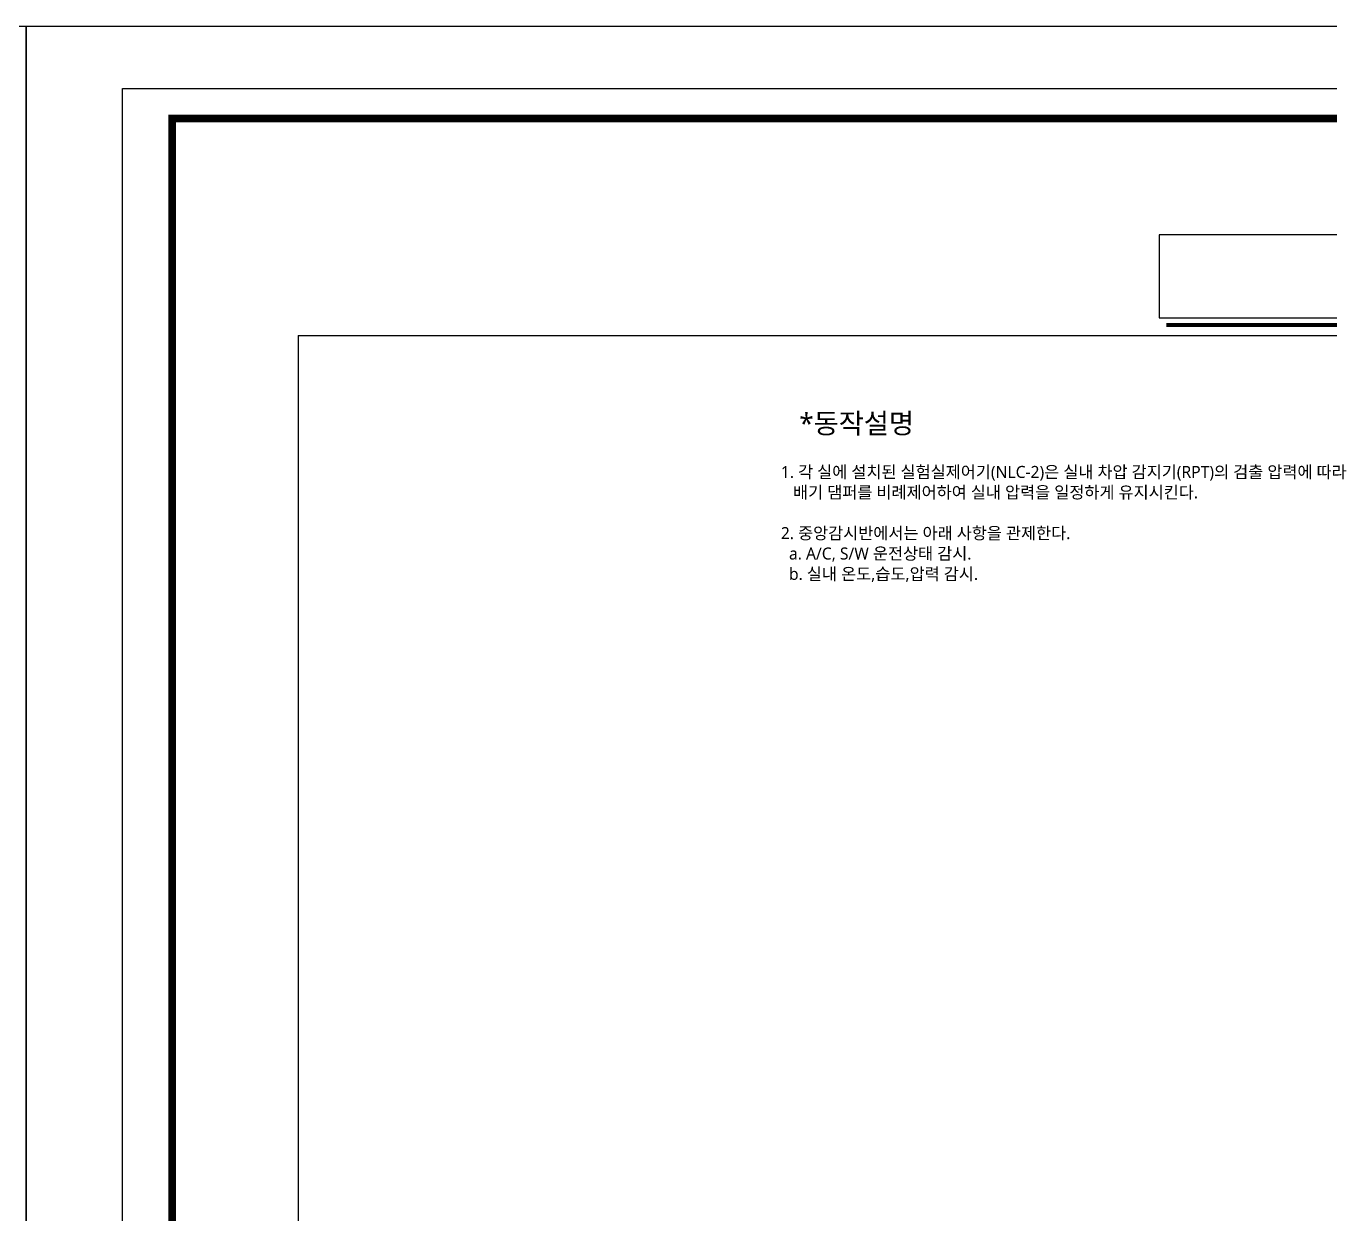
# Model space of a CAD drawing. Header units: millimetres. Extents: x -86 to 11742, y 5229 to 11464.
# Drawn here: x 8377.9 to 8703.9, y 5526.3 to 5823.3 of the extents above; entities that cross this region are included whole.
import ezdxf
from ezdxf.enums import TextEntityAlignment as Align

# ---------------------------------------------------------------- set-up
doc = ezdxf.new("R2010")
doc.units = ezdxf.units.MM
doc.header["$LTSCALE"] = 5
doc.layers.add('AUTO', color=7, linetype='CONTINUOUS')
doc.layers.add('FORM', color=7, linetype='CONTINUOUS')
doc.styles.add('QQ', font='MALGUN.TTF.TTF')

# ---------------------------------------------------------------- blocks, each defined once
blk = doc.blocks.new('form')
at = {"layer": 'AUTO'}
for p, q in [((-24.08, 578.4), (816.92, 578.4)), ((-24.08, -15.6), (-24.08, 578.4)), ((816.92, 578.4), (816.92, -15.6))]:
    blk.add_line(p, q, dxfattribs=at)
at = {"layer": 'FORM', "color": 3}
blk.add_lwpolyline([(0, 562.79), (792.83, 562.79), (792.83, 0), (0, 0)], close=True, dxfattribs=at)
at = {"layer": 'FORM', "color": 2, "const_width": 1.94}
blk.add_lwpolyline([(12.48, 6.47), (12.48, 555.28), (781.78, 555.28), (781.78, 6.47)], close=True, dxfattribs=at)

msp = doc.modelspace()

# ---------------------------------------------------------------- linework, layer by layer
at = {"layer": 'AUTO', "color": 7}
for p, q in [((8858.04, 5771.16), (8661.24, 5771.16)), ((8661.24, 5771.16), (8661.24, 5750.36)), ((8661.24, 5750.36), (8858.04, 5750.36))]:
    msp.add_line(p, q, dxfattribs=at)
at = {"layer": 'AUTO', "color": 2}
for q in [(9072.98, 5745.96), (8445.98, 5280.46)]:
    msp.add_line((8445.98, 5745.96), q, dxfattribs=at)
at = {"layer": 'AUTO', "color": 7, "const_width": 1}
msp.add_lwpolyline([(8663, 5748.59), (8859.8, 5748.59), (8859.8, 5769.39)], dxfattribs=at)

# ---------------------------------------------------------------- block references
at = {"layer": 'AUTO', "xscale": 0.999994771384126, "yscale": 0.999994771384126, "zscale": 0.999994771384126}
for p in [(7561, 5244.93), (8401.99, 5244.93)]:
    msp.add_blockref('form', p, dxfattribs=at)

# ---------------------------------------------------------------- texts
at = {"layer": 'AUTO', "color": 171, "style": 'QQ'}
msp.add_text('*동작설명', height=5, dxfattribs=at).set_placement((8585.6, 5724.04), align=Align.MIDDLE)
at = {"layer": 'AUTO', "style": 'QQ'}
for s, p in [('1. 각 실에 설치된 실험실제어기(NLC-2)은 실내 차압 감지기(RPT)의 검출 압력에 따라', (8566.65, 5710.35)), ('   배기 댐퍼를 비례제어하여 실내 압력을 일정하게 유지시킨다.', (8566.65, 5705.25)), ('2. 중앙감시반에서는 아래 사항을 관제한다.', (8566.65, 5695.05)), ('  a. A/C, S/W 운전상태 감시.', (8566.65, 5689.95)), ('  b. 실내 온도,습도,압력 감시.', (8566.65, 5684.85))]:
    msp.add_text(s, height=3, dxfattribs=at).set_placement(p)

doc.saveas('drawing.dxf')
